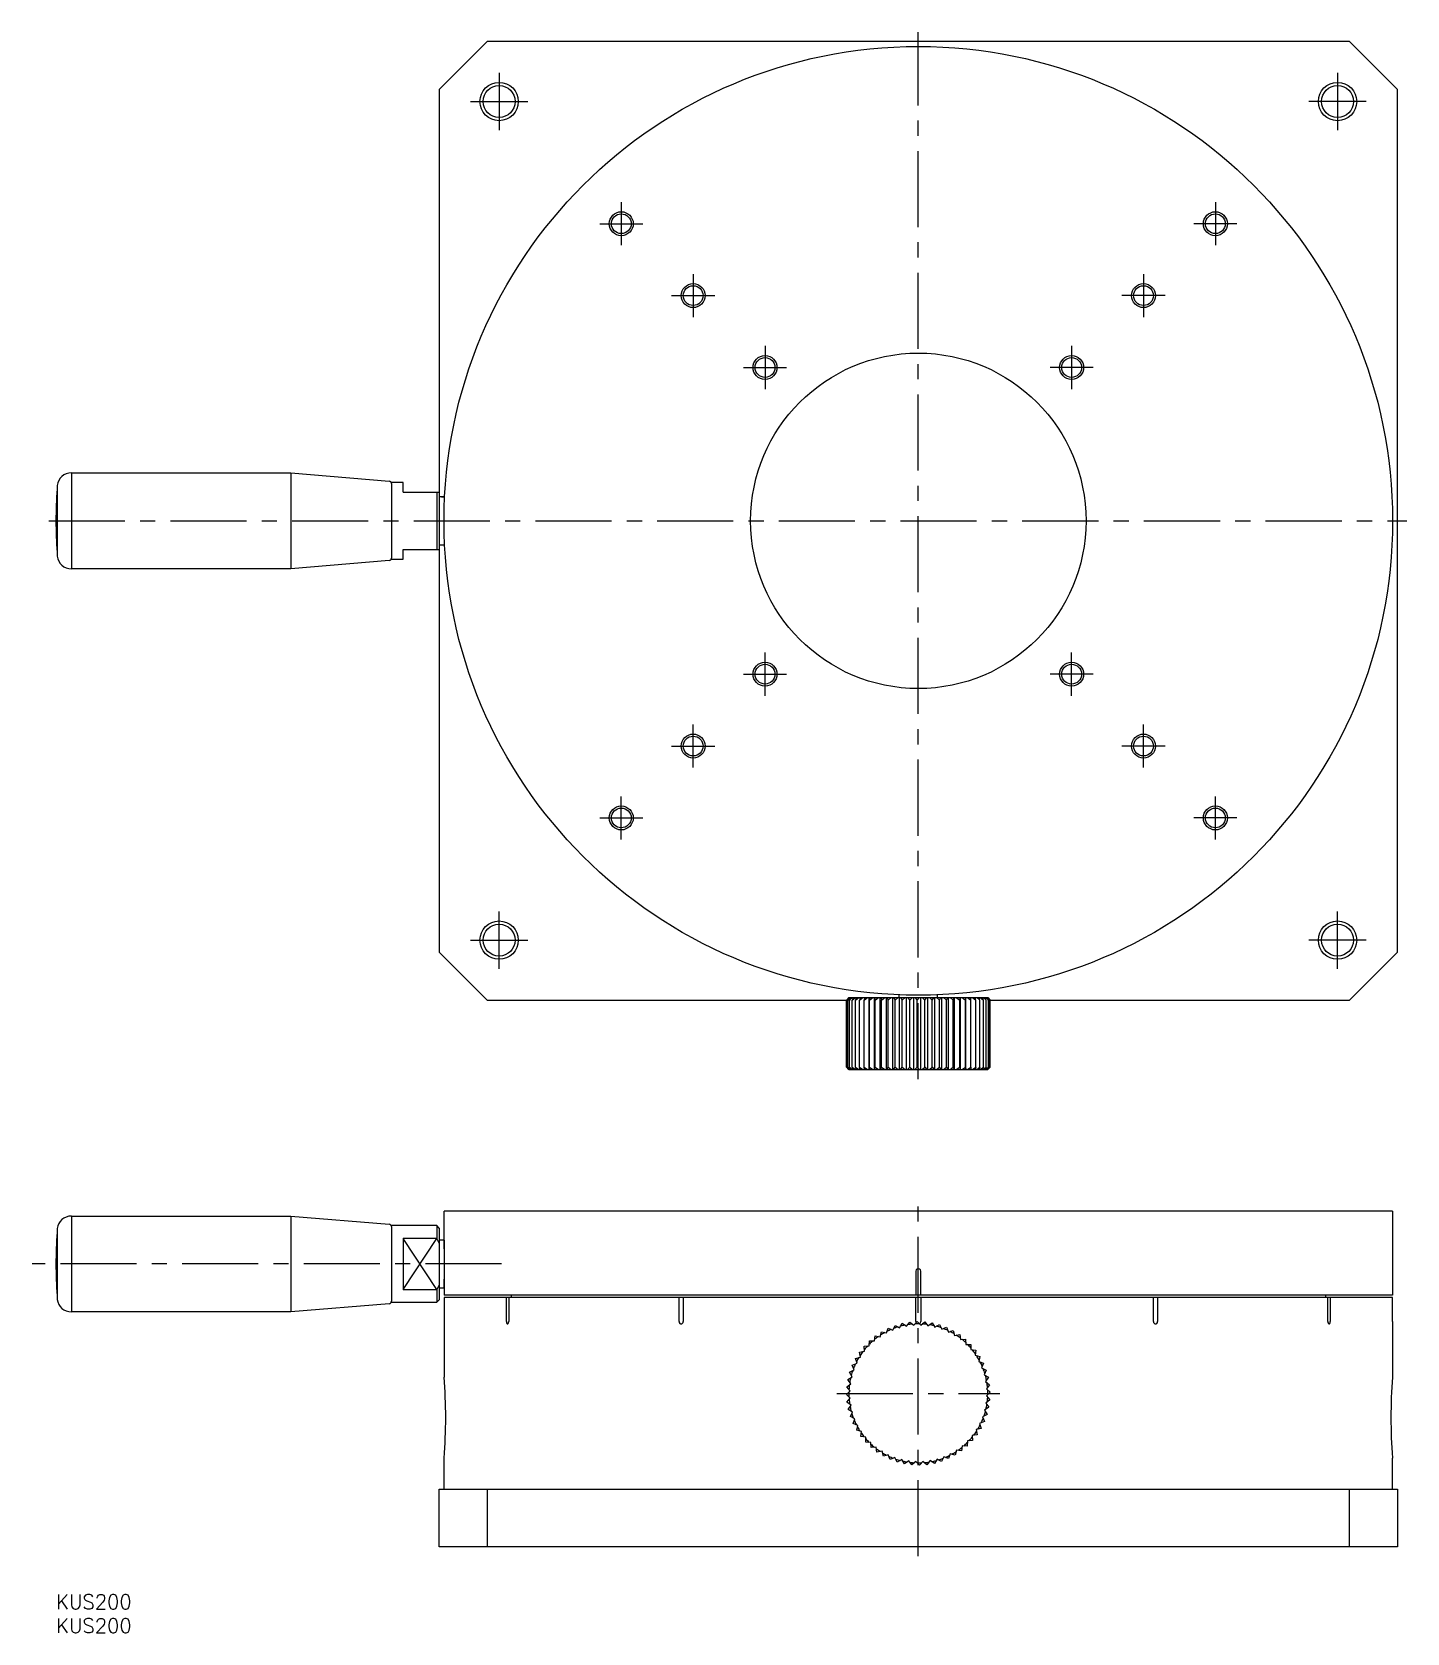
# Model space of a CAD drawing. Extents: x -5 to 282, y -8 to 326.
import ezdxf

# ---------------------------------------------------------------- set-up
doc = ezdxf.new("R2010")
doc.units = 0
doc.header["$LTSCALE"] = 0.5
doc.linetypes.add('CENTER', pattern=[50.8, 31.75, -6.35, 6.35, -6.35])
for name, color, linetype in [('MSM_CENTER', 1, 'CENTER'), ('MSM_CONTINUOUS', 7, 'CONTINUOUS'), ('MSM_NARROW', 5, 'CONTINUOUS'), ('MSM_PART_NUMBER', 7, 'CONTINUOUS')]:
    doc.layers.add(name, color=color, linetype=linetype)
doc.styles.get("Standard").update_dxf_attribs({"font": 'txt.shx', "height": 3, "bigfont": 'bigfont.shx'})

msp = doc.modelspace()

# ---------------------------------------------------------------- linework, layer by layer
at = {"layer": 'MSM_CENTER'}
for p, q in [((180, 107.58), (180, 326.08)), ((92.5, 317.58), (92.5, 305.58)), ((267.5, 317.58), (267.5, 305.58)), ((86.5, 311.58), (98.5, 311.58)), ((273.5, 311.58), (261.5, 311.58)), ((118, 290.58), (118, 281.58)), ((242, 290.58), (242, 281.58)), ((113.5, 286.08), (122.5, 286.08)), ((246.5, 286.08), (237.5, 286.08)), ((133, 275.58), (133, 266.58)), ((227, 275.58), (227, 266.58)), ((128.5, 271.08), (137.5, 271.08)), ((231.5, 271.08), (222.5, 271.08)), ((148, 260.58), (148, 251.58)), ((212, 260.58), (212, 251.58)), ((143.5, 256.08), (152.5, 256.08)), ((216.5, 256.08), (207.5, 256.08)), ((-1.5, 224.08), (282, 224.08)), ((148, 187.58), (148, 196.58)), ((212, 187.58), (212, 196.58)), ((143.5, 192.08), (152.5, 192.08)), ((216.5, 192.08), (207.5, 192.08)), ((133, 172.58), (133, 181.58)), ((227, 172.58), (227, 181.58)), ((128.5, 177.08), (137.5, 177.08)), ((231.5, 177.08), (222.5, 177.08)), ((118, 157.58), (118, 166.58)), ((242, 157.58), (242, 166.58)), ((113.5, 162.08), (122.5, 162.08)), ((246.5, 162.08), (237.5, 162.08)), ((92.5, 130.58), (92.5, 142.58)), ((267.5, 130.58), (267.5, 142.58)), ((86.5, 136.58), (98.5, 136.58)), ((273.5, 136.58), (261.5, 136.58)), ((180, 8), (180, 82)), ((93, 69), (-5, 69)), ((163, 42), (197, 42))]:
    msp.add_line(p, q, dxfattribs=at)
at = {"layer": 'MSM_CONTINUOUS'}
for p, q in [((90, 324.08), (80, 314.08)), ((270, 324.08), (90, 324.08)), ((280, 314.08), (270, 324.08)), ((80, 314.08), (80, 134.08)), ((80, 314.08), (80, 230.08)), ((280, 134.08), (280, 314.08)), ((3.22, 234.08), (3.22, 214.08)), ((3.22, 234.08), (49, 234.08)), ((49, 234.08), (49, 214.08)), ((49, 234.08), (69.54, 232.37)), ((0.25, 231.47), (0.25, 216.69)), ((72.5, 232.08), (69.95, 232.08)), ((70, 231.87), (70, 216.29)), ((72.5, 230.08), (72.5, 232.08)), ((72.5, 230.08), (80, 230.08)), ((79.5, 230.08), (79.5, 218.08)), ((81.13, 229.08), (80, 229.08)), ((80.5, 229.08), (81.13, 229.08)), ((72.5, 216.08), (72.5, 218.08)), ((72.5, 218.08), (80, 218.08)), ((80, 219.08), (81.13, 219.08)), ((80.5, 219.08), (81.13, 219.08)), ((49, 214.08), (3.22, 214.08)), ((69.54, 215.8), (49, 214.08)), ((69.95, 216.08), (72.5, 216.08)), ((80, 134.08), (90, 124.08)), ((270, 124.08), (280, 134.08)), ((90, 124.08), (165, 124.08)), ((165.5, 124.58), (165, 124.08)), ((165, 110.08), (165, 124.08)), ((165.52, 124.58), (165.06, 124.08)), ((165.06, 124.08), (165.61, 124.58)), ((165.06, 110.08), (165.06, 124.08)), ((165.69, 124.58), (165.28, 124.08)), ((165.28, 124.08), (165.87, 124.58)), ((165.28, 110.08), (165.28, 124.08)), ((165.5, 124.58), (194.48, 124.58)), ((166, 124.58), (165.66, 124.08)), ((165.66, 124.08), (166.29, 124.58)), ((165.66, 110.08), (165.66, 124.08)), ((166.48, 124.58), (166.2, 124.08)), ((166.2, 124.08), (166.86, 124.58)), ((166.2, 110.08), (166.2, 124.08)), ((167.1, 124.58), (166.89, 124.08)), ((166.89, 124.08), (167.58, 124.58)), ((166.89, 110.08), (166.89, 124.08)), ((167.86, 124.58), (167.73, 124.08)), ((167.73, 124.08), (168.43, 124.58)), ((167.73, 110.08), (167.73, 124.08)), ((168.76, 124.58), (168.7, 124.08)), ((168.7, 124.08), (169.41, 124.58)), ((168.7, 110.08), (168.7, 124.08)), ((169.77, 109.58), (169.77, 124.58)), ((169.78, 124.58), (169.79, 124.08)), ((169.79, 124.08), (170.5, 124.58)), ((169.79, 110.08), (169.79, 124.08)), ((170.86, 109.58), (170.86, 124.58)), ((170.91, 124.58), (171, 124.08)), ((171, 124.08), (171.7, 124.58)), ((171, 110.08), (171, 124.08)), ((172.05, 109.58), (172.05, 124.58)), ((172.14, 124.58), (172.3, 124.08)), ((172.3, 124.08), (172.98, 124.58)), ((172.3, 110.08), (172.3, 124.08)), ((173.33, 109.58), (173.33, 124.58)), ((173.45, 124.58), (173.69, 124.08)), ((173.69, 124.08), (174.35, 124.58)), ((173.69, 110.08), (173.69, 124.08)), ((174.69, 109.58), (174.69, 124.58)), ((174.84, 124.58), (175.14, 124.08)), ((175.14, 124.08), (175.77, 124.58)), ((175.14, 110.08), (175.14, 124.08)), ((176, 124.58), (176, 125.16)), ((176.1, 109.58), (176.1, 124.58)), ((176.29, 124.58), (176.65, 124.08)), ((176.65, 124.08), (177.25, 124.58)), ((176.65, 110.08), (176.65, 124.08)), ((177.55, 109.58), (177.55, 124.58)), ((177.77, 124.58), (178.2, 124.08)), ((178.2, 124.08), (178.75, 124.58)), ((178.2, 110.08), (178.2, 124.08)), ((179.03, 109.58), (179.03, 124.58)), ((179.28, 124.58), (179.77, 124.08)), ((179.77, 124.08), (180.27, 124.58)), ((179.77, 110.08), (179.77, 124.08)), ((180.53, 109.58), (180.53, 124.58)), ((180.8, 124.58), (181.34, 124.08)), ((181.34, 124.08), (181.78, 124.58)), ((181.34, 110.08), (181.34, 124.08)), ((182.01, 109.58), (182.01, 124.58)), ((182.31, 124.58), (182.89, 124.08)), ((182.89, 124.08), (183.28, 124.58)), ((182.89, 110.08), (182.89, 124.08)), ((183.47, 109.58), (183.47, 124.58)), ((183.79, 124.58), (184.41, 124.08)), ((184, 124.58), (184, 125.16)), ((184.41, 124.08), (184.73, 124.58)), ((184.41, 110.08), (184.41, 124.08)), ((184.9, 109.58), (184.9, 124.58)), ((185.24, 124.58), (185.89, 124.08)), ((185.89, 124.08), (186.14, 124.58)), ((185.89, 110.08), (185.89, 124.08)), ((186.27, 109.58), (186.27, 124.58)), ((186.62, 124.58), (187.3, 124.08)), ((187.3, 124.08), (187.48, 124.58)), ((187.3, 110.08), (187.3, 124.08)), ((187.57, 109.58), (187.57, 124.58)), ((187.93, 124.58), (188.63, 124.08)), ((188.63, 124.08), (188.74, 124.58)), ((188.63, 110.08), (188.63, 124.08)), ((188.8, 109.58), (188.8, 124.58)), ((189.16, 124.58), (189.86, 124.08)), ((189.86, 124.08), (189.9, 124.58)), ((189.86, 110.08), (189.86, 124.08)), ((189.92, 109.58), (189.92, 124.58)), ((190.28, 124.58), (190.99, 124.08)), ((190.99, 124.08), (190.95, 124.58)), ((190.99, 110.08), (190.99, 124.08)), ((191.29, 124.58), (192, 124.08)), ((192, 124.08), (191.89, 124.58)), ((192, 110.08), (192, 124.08)), ((192.18, 124.58), (192.87, 124.08)), ((192.87, 124.08), (192.69, 124.58)), ((192.87, 110.08), (192.87, 124.08)), ((192.94, 124.58), (193.61, 124.08)), ((193.61, 124.08), (193.35, 124.58)), ((193.55, 124.58), (194.19, 124.08)), ((193.61, 110.08), (193.61, 124.08)), ((194.19, 124.08), (193.87, 124.58)), ((194.02, 124.58), (194.62, 124.08)), ((194.19, 110.08), (194.19, 124.08)), ((194.62, 124.08), (194.24, 124.58)), ((194.33, 124.58), (194.89, 124.08)), ((194.89, 124.08), (194.45, 124.58)), ((194.48, 124.58), (195, 124.08)), ((194.62, 110.08), (194.62, 124.08)), ((194.89, 110.08), (194.89, 124.08)), ((195, 124.08), (270, 124.08)), ((195, 110.08), (195, 124.08)), ((165.5, 109.58), (165, 110.08)), ((165.06, 110.08), (165.61, 109.58)), ((165.52, 109.58), (165.06, 110.08)), ((165.28, 110.08), (165.87, 109.58)), ((165.69, 109.58), (165.28, 110.08)), ((165.5, 109.58), (194.48, 109.58)), ((165.66, 110.08), (166.29, 109.58)), ((166, 109.58), (165.66, 110.08)), ((166.2, 110.08), (166.86, 109.58)), ((166.48, 109.58), (166.2, 110.08)), ((166.89, 110.08), (167.58, 109.58)), ((167.1, 109.58), (166.89, 110.08)), ((167.73, 110.08), (168.43, 109.58)), ((167.86, 109.58), (167.73, 110.08)), ((168.7, 110.08), (169.41, 109.58)), ((168.76, 109.58), (168.7, 110.08)), ((169.78, 109.58), (169.79, 110.08)), ((169.79, 110.08), (170.5, 109.58)), ((170.91, 109.58), (171, 110.08)), ((171, 110.08), (171.7, 109.58)), ((172.14, 109.58), (172.3, 110.08)), ((172.3, 110.08), (172.98, 109.58)), ((173.45, 109.58), (173.69, 110.08)), ((173.69, 110.08), (174.35, 109.58)), ((174.84, 109.58), (175.14, 110.08)), ((175.14, 110.08), (175.77, 109.58)), ((176.29, 109.58), (176.65, 110.08)), ((176.65, 110.08), (177.25, 109.58)), ((177.77, 109.58), (178.2, 110.08)), ((178.2, 110.08), (178.75, 109.58)), ((179.28, 109.58), (179.77, 110.08)), ((179.77, 110.08), (180.27, 109.58)), ((180.8, 109.58), (181.34, 110.08)), ((181.34, 110.08), (181.78, 109.58)), ((182.31, 109.58), (182.89, 110.08)), ((182.89, 110.08), (183.28, 109.58)), ((183.79, 109.58), (184.41, 110.08)), ((184.41, 110.08), (184.73, 109.58)), ((185.24, 109.58), (185.89, 110.08)), ((185.89, 110.08), (186.14, 109.58)), ((186.62, 109.58), (187.3, 110.08)), ((187.3, 110.08), (187.48, 109.58)), ((187.93, 109.58), (188.63, 110.08)), ((188.63, 110.08), (188.74, 109.58)), ((189.16, 109.58), (189.86, 110.08)), ((189.86, 110.08), (189.9, 109.58)), ((190.28, 109.58), (190.99, 110.08)), ((190.99, 110.08), (190.95, 109.58)), ((191.29, 109.58), (192, 110.08)), ((192, 110.08), (191.89, 109.58)), ((192.18, 109.58), (192.87, 110.08)), ((192.87, 110.08), (192.69, 109.58)), ((192.94, 109.58), (193.61, 110.08)), ((193.61, 110.08), (193.35, 109.58)), ((193.55, 109.58), (194.19, 110.08)), ((194.19, 110.08), (193.87, 109.58)), ((194.02, 109.58), (194.62, 110.08)), ((194.62, 110.08), (194.24, 109.58)), ((194.33, 109.58), (194.89, 110.08)), ((194.89, 110.08), (194.45, 109.58)), ((194.48, 109.58), (195, 110.08)), ((3.22, 79), (3.22, 59)), ((3.22, 79), (49, 79)), ((49, 79), (49, 59)), ((49, 79), (69.54, 77.29)), ((79.5, 77), (69.95, 77)), ((79.5, 77), (79.5, 74.29)), ((80, 76.5), (79.5, 77)), ((279, 80), (81, 80)), ((81, 74), (81, 80)), ((279, 80), (279, 62.5)), ((0.25, 76.39), (0.25, 61.61)), ((70, 76.79), (70, 61.21)), ((72.5, 74.29), (72.5, 63.71)), ((79.5, 74.29), (72.5, 74.29)), ((80, 73.35), (79.5, 74.29)), ((80, 76.5), (80, 61.5)), ((81, 74), (80, 74)), ((81, 74), (81, 64)), ((179.5, 67.5), (179.5, 62.5)), ((180.5, 62.5), (180.5, 67.5)), ((72.5, 63.71), (79.5, 63.71)), ((80, 64.65), (79.5, 63.71)), ((79.5, 63.71), (79.5, 61)), ((80, 64), (81, 64)), ((81, 64), (81, 62.5)), ((69.54, 60.71), (49, 59)), ((69.95, 61), (79.5, 61)), ((79.5, 61), (80, 61.5)), ((279, 62.5), (81, 62.5)), ((81, 62), (81, 57)), ((279, 62), (81, 62)), ((94.02, 57), (94.02, 62)), ((94.51, 62), (94.51, 57)), ((95, 62.5), (95, 62)), ((130.07, 57), (130.07, 62)), ((130.93, 62), (130.93, 57)), ((179.5, 57), (179.5, 62)), ((180.5, 62), (180.5, 57)), ((229.07, 57), (229.07, 62)), ((229.93, 62), (229.93, 57)), ((265, 62.5), (265, 62)), ((265.49, 57), (265.49, 62)), ((265.98, 62), (265.98, 57)), ((279, 57), (279, 62)), ((49, 59), (3.22, 59)), ((81, 57), (81, 45.39)), ((177.55, 56.04), (178.2, 56.89)), ((178.2, 56.89), (179.03, 56.22)), ((179.03, 56.22), (179.77, 57)), ((179.77, 57), (180.53, 56.24)), ((180.53, 56.24), (181.34, 56.94)), ((181.34, 56.94), (182.01, 56.11)), ((279, 57), (279, 45.39)), ((170.86, 52.93), (171, 54)), ((171, 54), (172.05, 53.83)), ((172.05, 53.83), (172.3, 54.87)), ((172.3, 54.87), (173.33, 54.6)), ((173.33, 54.6), (173.69, 55.61)), ((173.69, 55.61), (174.69, 55.22)), ((174.69, 55.22), (175.14, 56.19)), ((175.14, 56.19), (176.1, 55.71)), ((176.1, 55.71), (176.65, 56.62)), ((176.65, 56.62), (177.55, 56.04)), ((182.01, 56.11), (182.89, 56.72)), ((182.89, 56.72), (183.47, 55.82)), ((183.47, 55.82), (184.41, 56.34)), ((184.41, 56.34), (184.9, 55.38)), ((184.9, 55.38), (185.89, 55.8)), ((185.89, 55.8), (186.27, 54.8)), ((186.27, 54.8), (187.3, 55.11)), ((187.3, 55.11), (187.57, 54.07)), ((187.57, 54.07), (188.63, 54.27)), ((188.63, 54.27), (188.8, 53.21)), ((167.73, 50.63), (168.79, 50.8)), ((167.93, 49.57), (167.73, 50.63)), ((168.7, 51.86), (169.77, 51.92)), ((168.79, 50.8), (168.7, 51.86)), ((169.77, 51.92), (169.79, 52.99)), ((169.79, 52.99), (170.86, 52.93)), ((188.8, 53.21), (189.86, 53.3)), ((189.86, 53.3), (189.92, 52.23)), ((189.92, 52.23), (190.99, 52.21)), ((190.99, 52.21), (190.93, 51.14)), ((190.93, 51.14), (192, 51)), ((192, 51), (191.83, 49.95)), ((165.66, 46.41), (166.62, 46.9)), ((166.2, 47.89), (167.2, 48.27)), ((166.62, 46.9), (166.2, 47.89)), ((166.89, 49.3), (167.93, 49.57)), ((167.2, 48.27), (166.89, 49.3)), ((191.83, 49.95), (192.87, 49.7)), ((192.87, 49.7), (192.6, 48.67)), ((192.6, 48.67), (193.61, 48.31)), ((193.61, 48.31), (193.22, 47.31)), ((193.22, 47.31), (194.19, 46.86)), ((194.19, 46.86), (193.71, 45.9)), ((165.06, 43.34), (165.89, 44.01)), ((165.28, 44.89), (166.18, 45.47)), ((165.89, 44.01), (165.28, 44.89)), ((166.18, 45.47), (165.66, 46.41)), ((193.71, 45.9), (194.62, 45.35)), ((194.62, 45.35), (194.04, 44.45)), ((194.04, 44.45), (194.89, 43.8)), ((194.89, 43.8), (194.22, 42.97)), ((165, 41.77), (165.76, 42.53)), ((165.78, 41.03), (165, 41.77)), ((165.76, 42.53), (165.06, 43.34)), ((165.11, 40.2), (165.78, 41.03)), ((165.96, 39.55), (165.11, 40.2)), ((194.94, 40.66), (194.11, 39.99)), ((194.22, 42.97), (195, 42.23)), ((195, 42.23), (194.24, 41.47)), ((194.24, 41.47), (194.94, 40.66)), ((165.38, 38.65), (165.96, 39.55)), ((166.29, 38.1), (165.38, 38.65)), ((165.81, 37.14), (166.29, 38.1)), ((166.78, 36.69), (165.81, 37.14)), ((194.34, 37.59), (193.38, 37.1)), ((193.38, 37.1), (193.8, 36.11)), ((194.72, 39.11), (193.82, 38.53)), ((193.82, 38.53), (194.34, 37.59)), ((194.11, 39.99), (194.72, 39.11)), ((166.39, 35.69), (166.78, 36.69)), ((167.4, 35.33), (166.39, 35.69)), ((167.13, 34.3), (167.4, 35.33)), ((168.17, 34.05), (167.13, 34.3)), ((168, 33), (168.17, 34.05)), ((193.11, 34.7), (192.07, 34.43)), ((192.07, 34.43), (192.27, 33.37)), ((193.8, 36.11), (192.8, 35.73)), ((192.8, 35.73), (193.11, 34.7)), ((169.07, 32.86), (168, 33)), ((169.01, 31.79), (169.07, 32.86)), ((170.08, 31.77), (169.01, 31.79)), ((170.14, 30.7), (170.08, 31.77)), ((171.2, 30.79), (170.14, 30.7)), ((171.37, 29.73), (171.2, 30.79)), ((187.95, 30.17), (187.7, 29.13)), ((189, 30), (187.95, 30.17)), ((189.14, 31.07), (189, 30)), ((190.21, 31.01), (189.14, 31.07)), ((190.23, 32.08), (190.21, 31.01)), ((191.3, 32.14), (190.23, 32.08)), ((192.27, 33.37), (191.21, 33.2)), ((191.21, 33.2), (191.3, 32.14)), ((81, 22), (81, 28.51)), ((172.43, 29.93), (171.37, 29.73)), ((172.7, 28.89), (172.43, 29.93)), ((173.73, 29.2), (172.7, 28.89)), ((174.11, 28.2), (173.73, 29.2)), ((175.1, 28.62), (174.11, 28.2)), ((175.59, 27.66), (175.1, 28.62)), ((176.53, 28.18), (175.59, 27.66)), ((177.11, 27.28), (176.53, 28.18)), ((177.99, 27.89), (177.11, 27.28)), ((178.66, 27.06), (177.99, 27.89)), ((179.47, 27.76), (178.66, 27.06)), ((180.23, 27), (179.47, 27.76)), ((180.97, 27.78), (180.23, 27)), ((181.8, 27.11), (180.97, 27.78)), ((182.45, 27.96), (181.8, 27.11)), ((183.35, 27.38), (182.45, 27.96)), ((183.9, 28.29), (183.35, 27.38)), ((184.86, 27.81), (183.9, 28.29)), ((185.31, 28.78), (184.86, 27.81)), ((186.31, 28.39), (185.31, 28.78)), ((186.67, 29.4), (186.31, 28.39)), ((187.7, 29.13), (186.67, 29.4)), ((279, 22), (279, 28.51)), ((80, 22), (280, 22)), ((80, 10), (80, 22)), ((90, 22), (90, 10)), ((270, 10), (270, 22)), ((280, 22), (280, 10)), ((280, 10), (80, 10))]:
    msp.add_line(p, q, dxfattribs=at)
for centre, radius in [((180, 224.08), 99), ((92.5, 311.58), 3.32), ((267.5, 311.58), 3.32), ((118, 286.08), 2.07), ((242, 286.08), 2.07), ((133, 271.08), 2.07), ((227, 271.08), 2.07), ((180, 224.08), 35), ((148, 256.08), 2.07), ((212, 256.08), 2.07), ((148, 192.08), 2.07), ((212, 192.08), 2.07), ((133, 177.08), 2.07), ((227, 177.08), 2.07), ((118, 162.08), 2.07), ((242, 162.08), 2.07), ((92.5, 136.58), 3.32), ((267.5, 136.58), 3.32)]:
    msp.add_circle(centre, radius, dxfattribs=at)
for centre, radius, start, end in [((3.22, 231.08), 3, 90, 172.5518), ((87.19, 224.09), 87.19, 175.633, 184.367), ((69.5, 231.87), 0.5, 0, 85.2364), ((3.22, 217.08), 3, 187.4482, 270), ((69.5, 216.29), 0.5, 274.7636, 0), ((3.22, 76), 3, 90, 172.5518), ((69.5, 76.79), 0.5, 0, 85.2364), ((87.19, 69), 87.19, 175.633, 184.367), ((-17.75, 69), 98.88, 357.1015, 2.8985), ((180, 67.5), 0.499, 359.8562, 180.1438), ((3.22, 62), 3, 187.4482, 270), ((69.5, 61.21), 0.5, 274.7636, 0), ((94.76, 56.98), 0.743, 178.1795, 212.4528), ((93.83, 56.96), 0.683, 325.9189, 3.2465), ((130.6, 56.99), 0.533, 179.2171, 227.0508), ((130.39, 57), 0.544, 316.8191, 0.3681), ((180, 57), 0.499, 180.4863, 207.4247), ((180, 57), 0.499, 295.2171, 359.5137), ((229.61, 57), 0.544, 179.6319, 223.1809), ((229.4, 56.99), 0.533, 312.9492, 0.7829), ((266.17, 56.96), 0.683, 176.7535, 214.0811), ((265.24, 56.98), 0.743, 327.5472, 1.8205), ((94.3, 56.7), 0.21, 216.3964, 246.4481), ((94.26, 56.62), 0.119, 246.9687, 277.4805), ((94.24, 56.69), 0.19, 281.0238, 325.0155), ((130.5, 56.89), 0.387, 227.3225, 317.2859), ((180, 42), 14.5, 124.9411, 128.8355), ((180, 42), 14.5, 118.9411, 122.8355), ((180, 42), 14.5, 112.9411, 116.8355), ((180, 42), 14.5, 106.9411, 110.8355), ((180, 42), 14.5, 100.9411, 104.8355), ((180, 42), 14.5, 94.9411, 98.8355), ((180, 42), 14.5, 88.9411, 92.8355), ((180, 42), 14.5, 82.9411, 86.8355), ((180, 42), 14.5, 76.9411, 80.8355), ((180, 42), 14.5, 70.9411, 74.8355), ((180, 42), 14.5, 64.9411, 68.8355), ((180, 42), 14.5, 58.9411, 62.8355), ((180, 42), 14.5, 52.9411, 56.8355), ((229.5, 56.89), 0.387, 222.7141, 312.6775), ((265.76, 56.69), 0.19, 214.9845, 258.9762), ((265.74, 56.62), 0.119, 262.5195, 293.0313), ((265.7, 56.7), 0.21, 293.5519, 323.6036), ((180, 42), 14.5, 142.9411, 146.8355), ((180, 42), 14.5, 136.9411, 140.8355), ((180, 42), 14.5, 130.9411, 134.8355), ((180, 42), 14.5, 46.9411, 50.8355), ((180, 42), 14.5, 40.9411, 44.8355), ((180, 42), 14.5, 34.9411, 38.8355), ((180, 42), 14.5, 154.9411, 158.8355), ((180, 42), 14.5, 148.9411, 152.8355), ((180, 42), 14.5, 28.9411, 32.8355), ((180, 42), 14.5, 22.9411, 26.8355), ((180, 42), 14.5, 16.9411, 20.8355), ((-17.11, 36.95), 98.47, 355.0817, 4.9183), ((180, 42), 14.5, 172.9411, 176.8355), ((180, 42), 14.5, 166.9411, 170.8355), ((180, 42), 14.5, 160.9411, 164.8355), ((180, 42), 14.5, 10.9411, 14.8355), ((180, 42), 14.5, 4.9411, 8.8355), ((377.11, 36.95), 98.47, 175.0817, 184.9183), ((180, 42), 14.5, 178.9411, 182.8355), ((180, 42), 14.5, 184.9411, 188.8355), ((180, 42), 14.5, 352.9411, 356.8355), ((180, 42), 14.5, 358.9411, 2.8355), ((180, 42), 14.5, 190.9411, 194.8355), ((180, 42), 14.5, 196.9411, 200.8355), ((180, 42), 14.5, 334.9411, 338.8355), ((180, 42), 14.5, 340.9411, 344.8355), ((180, 42), 14.5, 346.9411, 350.8355), ((180, 42), 14.5, 202.9411, 206.8355), ((180, 42), 14.5, 208.9411, 212.8355), ((180, 42), 14.5, 214.9411, 218.8355), ((180, 42), 14.5, 322.9411, 326.8355), ((180, 42), 14.5, 328.9411, 332.8355), ((180, 42), 14.5, 220.9411, 224.8355), ((180, 42), 14.5, 226.9411, 230.8355), ((180, 42), 14.5, 232.9411, 236.8355), ((180, 42), 14.5, 304.9411, 308.8355), ((180, 42), 14.5, 310.9411, 314.8355), ((180, 42), 14.5, 316.9411, 320.8355), ((180, 42), 14.5, 238.9411, 242.8355), ((180, 42), 14.5, 244.9411, 248.8355), ((180, 42), 14.5, 250.9411, 254.8355), ((180, 42), 14.5, 256.9411, 260.8355), ((180, 42), 14.5, 262.9411, 266.8355), ((180, 42), 14.5, 268.9411, 272.8355), ((180, 42), 14.5, 274.9411, 278.8355), ((180, 42), 14.5, 280.9411, 284.8355), ((180, 42), 14.5, 286.9411, 290.8355), ((180, 42), 14.5, 292.9411, 296.8355), ((180, 42), 14.5, 298.9411, 302.8355)]:
    msp.add_arc(centre, radius, start, end, dxfattribs=at)
at = {"layer": 'MSM_NARROW'}
for p, q in [((72.5, 63.71), (79.5, 74.29)), ((79.5, 63.71), (72.5, 74.29)), ((81.04, 73.19), (81, 73.19)), ((81, 64.81), (81.04, 64.81))]:
    msp.add_line(p, q, dxfattribs=at)
for centre, radius in [((92.5, 311.58), 4), ((267.5, 311.58), 4), ((118, 286.08), 2.5), ((242, 286.08), 2.5), ((133, 271.08), 2.5), ((227, 271.08), 2.5), ((148, 256.08), 2.5), ((212, 256.08), 2.5), ((148, 192.08), 2.5), ((212, 192.08), 2.5), ((133, 177.08), 2.5), ((227, 177.08), 2.5), ((118, 162.08), 2.5), ((242, 162.08), 2.5), ((92.5, 136.58), 4), ((267.5, 136.58), 4)]:
    msp.add_circle(centre, radius, dxfattribs=at)

# ---------------------------------------------------------------- texts
at = {"layer": 'MSM_PART_NUMBER'}
for p in [(0, -3), (0, -8)]:
    msp.add_text('KUS200', height=3, dxfattribs=at).set_placement(p)

doc.saveas('drawing.dxf')
